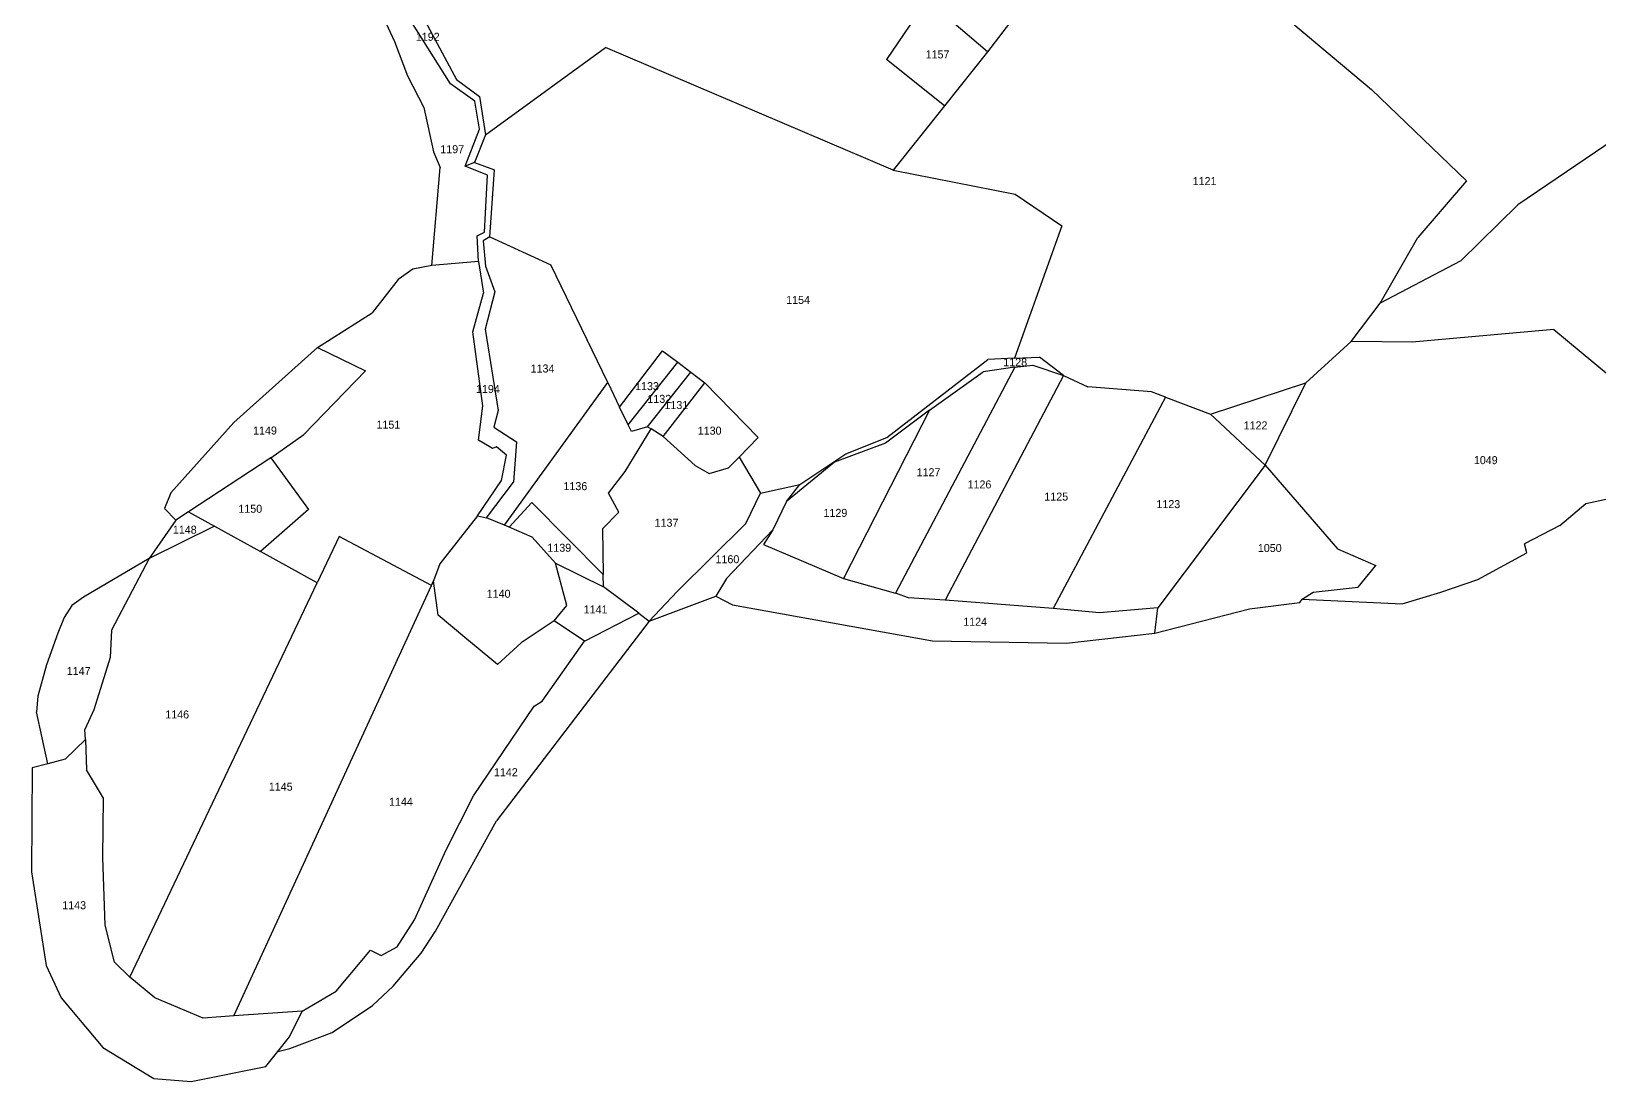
# Model space of a CAD drawing. Header units: metres. Extents: x 215864 to 218449, y 2702083 to 2704249.
# Drawn here: x 217042.4 to 217532.3, y 2702227.9 to 2702556 of the extents above; entities that cross this region are included whole.
import ezdxf
from ezdxf.enums import TextEntityAlignment as Align

# ---------------------------------------------------------------- set-up
doc = ezdxf.new("R2010")
doc.units = ezdxf.units.M

msp = doc.modelspace()

# ---------------------------------------------------------------- linework, layer by layer
at = {"layer": 'LIN'}
for p, q in [((217409.97, 2702580.85), (217461.04, 2702537.84)), ((217362.09, 2702577.16), (217341.17, 2702549.66)), ((217149.93, 2702565.63), (217155.92, 2702552.82)), ((217322.22, 2702565.93), (217309.61, 2702547.22)), ((217341.17, 2702549.66), (217322.22, 2702565.93)), ((217173.36, 2702539.6), (217160.93, 2702559.32)), ((217165.42, 2702559.19), (217175.21, 2702541)), ((217155.92, 2702552.82), (217159.95, 2702542.18)), ((217184.3, 2702523.69), (217221.83, 2702551.02)), ((217311.68, 2702512.66), (217221.83, 2702551.02)), ((217327.73, 2702532.78), (217309.61, 2702547.22)), ((217341.17, 2702549.66), (217327.73, 2702532.78)), ((217159.95, 2702542.18), (217165.03, 2702532.27)), ((217180.97, 2702534.23), (217173.36, 2702539.6)), ((217175.21, 2702541), (217182.43, 2702535.69)), ((217461.04, 2702537.84), (217490.71, 2702509.34)), ((217165.03, 2702532.27), (217168.1, 2702518.41)), ((217182.4, 2702525.45), (217180.97, 2702534.23)), ((217182.43, 2702535.69), (217184.3, 2702523.69)), ((217327.73, 2702532.78), (217311.68, 2702512.66)), ((217551.24, 2702532), (217506.8, 2702501.88)), ((217177.91, 2702513.9), (217182.4, 2702525.45)), ((217184.3, 2702523.69), (217180.83, 2702515.02)), ((217168.1, 2702518.41), (217170.17, 2702513.5)), ((217167.49, 2702482.86), (217170.17, 2702513.5)), ((217180.83, 2702515.02), (217177.91, 2702513.9)), ((217184.91, 2702511.15), (217177.91, 2702513.9)), ((217180.83, 2702515.02), (217187.16, 2702512.81)), ((217185.69, 2702491.88), (217187.16, 2702512.81)), ((217311.68, 2702512.66), (217349.78, 2702505.17)), ((217183.96, 2702493.25), (217184.91, 2702511.15)), ((217490.71, 2702509.34), (217475.58, 2702491.63)), ((217349.78, 2702505.17), (217364.33, 2702495.26)), ((217506.8, 2702501.88), (217488.99, 2702484.35)), ((217181.71, 2702492.13), (217183.96, 2702493.25)), ((217182.15, 2702484.11), (217181.71, 2702492.13)), ((217364.33, 2702495.26), (217349.57, 2702453.9)), ((217185.69, 2702491.88), (217183.61, 2702490.56)), ((217183.61, 2702490.56), (217184.28, 2702482.67)), ((217185.69, 2702491.88), (217204.74, 2702483.08)), ((217463.77, 2702471.11), (217475.58, 2702491.63)), ((217167.49, 2702482.86), (217161.62, 2702481.77)), ((217182.15, 2702484.11), (217167.49, 2702482.86)), ((217182.15, 2702484.11), (217183.67, 2702474.19)), ((217184.28, 2702482.67), (217187.21, 2702474.66)), ((217222.48, 2702446.33), (217204.74, 2702483.08)), ((217488.99, 2702484.35), (217463.77, 2702471.11)), ((217157.05, 2702478.47), (217148.95, 2702468.06)), ((217161.62, 2702481.77), (217157.05, 2702478.47)), ((217180.35, 2702462.12), (217183.67, 2702474.19)), ((217187.21, 2702474.66), (217184.21, 2702463)), ((217131.83, 2702457.24), (217148.95, 2702468.06)), ((217454.72, 2702459.18), (217463.77, 2702471.11)), ((217184.21, 2702463), (217188.24, 2702437.62)), ((217518.06, 2702462.93), (217473.81, 2702458.98)), ((217518.06, 2702462.93), (217557.89, 2702429.77)), ((217183.45, 2702439.04), (217180.35, 2702462.12)), ((217440.59, 2702446.25), (217454.72, 2702459.18)), ((217473.81, 2702458.98), (217454.72, 2702459.18)), ((217131.83, 2702457.24), (217105.69, 2702433.81)), ((217131.83, 2702457.24), (217146.81, 2702449.95)), ((217226.18, 2702438.65), (217239.55, 2702456.19)), ((217239.55, 2702456.19), (217244.34, 2702452.63)), ((217309.63, 2702429.19), (217341.21, 2702453.53)), ((217349.57, 2702453.9), (217341.21, 2702453.53)), ((217349.57, 2702453.9), (217357.41, 2702454.26)), ((217364.83, 2702448.55), (217357.41, 2702454.26)), ((217127.55, 2702430.07), (217146.81, 2702449.95)), ((217228.86, 2702433.09), (217244.34, 2702452.63)), ((217234.96, 2702432.43), (217248.49, 2702449.56)), ((217244.34, 2702452.63), (217248.49, 2702449.56)), ((217248.49, 2702449.56), (217252.87, 2702446.23)), ((217349.65, 2702451.08), (217312.4, 2702380.55)), ((217323, 2702437.67), (217339.75, 2702449.64)), ((217364.83, 2702448.55), (217327.95, 2702378.35)), ((217349.65, 2702451.08), (217339.75, 2702449.64)), ((217349.65, 2702451.08), (217355.29, 2702451.77)), ((217355.29, 2702451.77), (217364.83, 2702448.55)), ((217364.83, 2702448.55), (217372.45, 2702444.97)), ((217190.19, 2702401.73), (217222.48, 2702446.33)), ((217222.48, 2702446.33), (217226.18, 2702438.65)), ((217239.84, 2702429.48), (217252.87, 2702446.23)), ((217252.87, 2702446.23), (217269.52, 2702429.19)), ((217392.38, 2702443.42), (217372.45, 2702444.97)), ((217396.7, 2702441.72), (217392.38, 2702443.42)), ((217410.8, 2702436.39), (217440.59, 2702446.25)), ((217427.83, 2702420.46), (217440.59, 2702446.25)), ((217182.15, 2702428.34), (217183.45, 2702439.04)), ((217228.86, 2702433.09), (217226.18, 2702438.65)), ((217396.7, 2702441.72), (217361.65, 2702375.68)), ((217396.7, 2702441.72), (217410.8, 2702436.39)), ((217105.69, 2702433.81), (217085.98, 2702411.88)), ((217188.24, 2702437.62), (217186.92, 2702432.42)), ((217323, 2702437.67), (217296.16, 2702385.12)), ((217323, 2702437.67), (217309.25, 2702427.33)), ((217427.83, 2702420.46), (217410.8, 2702436.39)), ((217117.28, 2702422.77), (217127.55, 2702430.07)), ((217186.92, 2702432.42), (217193.99, 2702427.75)), ((217227.92, 2702418.54), (217236.01, 2702431.8)), ((217229.88, 2702431), (217228.86, 2702433.09)), ((217234.96, 2702432.43), (217229.88, 2702431)), ((217234.96, 2702432.43), (217236.01, 2702431.8)), ((217239.84, 2702429.48), (217236.01, 2702431.8)), ((217239.84, 2702429.48), (217249.84, 2702420.37)), ((217263.54, 2702423.04), (217269.52, 2702429.19)), ((217296.85, 2702424.07), (217309.63, 2702429.19)), ((217186.46, 2702425.66), (217182.15, 2702428.34)), ((217187.78, 2702426.25), (217186.46, 2702425.66)), ((217190.91, 2702423.62), (217187.78, 2702426.25)), ((217189.35, 2702415.75), (217190.91, 2702423.62)), ((217193.99, 2702427.75), (217193.06, 2702415.22)), ((217282.46, 2702414.44), (217296.85, 2702424.07)), ((217309.25, 2702427.33), (217293.29, 2702421.4)), ((217117.28, 2702422.77), (217091.49, 2702405.91)), ((217117.28, 2702422.77), (217128.99, 2702406.6)), ((217249.84, 2702420.37), (217254.14, 2702417.89)), ((217254.14, 2702417.89), (217260.21, 2702419.63)), ((217260.21, 2702419.63), (217263.54, 2702423.04)), ((217263.54, 2702423.04), (217270.23, 2702411.78)), ((217293.29, 2702421.4), (217278.31, 2702409.11)), ((217427.83, 2702420.46), (217394.38, 2702375.92)), ((217427.83, 2702420.46), (217450.49, 2702394.31)), ((217181.85, 2702404.68), (217189.35, 2702415.75)), ((217184.67, 2702404.08), (217193.06, 2702415.22)), ((217222.78, 2702411.77), (217227.92, 2702418.54)), ((217270.23, 2702411.78), (217282.46, 2702414.44)), ((217278.31, 2702409.11), (217282.46, 2702414.44)), ((217085.98, 2702411.88), (217084.03, 2702406.93)), ((217191.69, 2702401.09), (217198.74, 2702408.81)), ((217198.74, 2702408.81), (217221.1, 2702386.3)), ((217225.98, 2702405.83), (217222.78, 2702411.77)), ((217265.65, 2702402.31), (217270.23, 2702411.78)), ((217278.31, 2702409.11), (217274.08, 2702400.33)), ((217528.04, 2702408.57), (217545.84, 2702412.3)), ((217084.03, 2702406.93), (217087.52, 2702403.31)), ((217091.49, 2702405.91), (217087.52, 2702403.31)), ((217091.49, 2702405.91), (217099.66, 2702401.42)), ((217128.99, 2702406.6), (217114.02, 2702393.53)), ((217181.85, 2702404.68), (217170.05, 2702389.65)), ((217181.85, 2702404.68), (217184.67, 2702404.08)), ((217190.19, 2702401.73), (217184.67, 2702404.08)), ((217220.82, 2702400.64), (217225.98, 2702405.83)), ((217519.88, 2702401.69), (217528.04, 2702408.57)), ((217087.52, 2702403.31), (217079.29, 2702391.29)), ((217099.66, 2702401.42), (217079.29, 2702391.29)), ((217099.66, 2702401.42), (217114.02, 2702393.53)), ((217191.69, 2702401.09), (217190.19, 2702401.73)), ((217198.87, 2702398.03), (217191.69, 2702401.09)), ((217220.82, 2702400.64), (217221.1, 2702386.3)), ((217265.65, 2702402.31), (217244.2, 2702381)), ((217274.08, 2702400.33), (217259.57, 2702385.07)), ((217274.08, 2702400.33), (217271.16, 2702395.76)), ((217519.88, 2702401.69), (217508.88, 2702395.89)), ((217138.62, 2702398.24), (217131.75, 2702383.78)), ((217167.46, 2702382.95), (217138.62, 2702398.24)), ((217198.87, 2702398.03), (217206.2, 2702389.89)), ((217271.16, 2702395.76), (217296.16, 2702385.12)), ((217450.49, 2702394.31), (217462.46, 2702389.12)), ((217509.65, 2702393.15), (217508.88, 2702395.89)), ((217079.29, 2702391.29), (217058.7, 2702379.26)), ((217079.29, 2702391.29), (217067.51, 2702368.94)), ((217131.75, 2702383.78), (217114.02, 2702393.53)), ((217170.05, 2702389.65), (217168.06, 2702384.41)), ((217209.72, 2702376.7), (217206.2, 2702389.89)), ((217206.2, 2702389.89), (217221.17, 2702382.46)), ((217494.27, 2702384.75), (217509.65, 2702393.15)), ((217167.46, 2702382.95), (217168.06, 2702384.41)), ((217169.52, 2702373.64), (217168.06, 2702384.41)), ((217221.17, 2702382.46), (217221.1, 2702386.3)), ((217259.57, 2702385.07), (217256.27, 2702379.61)), ((217296.16, 2702385.12), (217312.4, 2702380.55)), ((217456.89, 2702382.4), (217462.46, 2702389.12)), ((217482.75, 2702380.82), (217494.27, 2702384.75)), ((217073.22, 2702260.56), (217131.75, 2702383.78)), ((217105.69, 2702248.4), (217167.46, 2702382.95)), ((217232.22, 2702374.21), (217221.17, 2702382.46)), ((217235.44, 2702371.81), (217244.2, 2702381)), ((217235.44, 2702371.81), (217256.27, 2702379.61)), ((217256.27, 2702379.61), (217261.44, 2702376.84)), ((217316.4, 2702379.05), (217312.4, 2702380.55)), ((217439.47, 2702378.63), (217442.89, 2702380.85)), ((217442.89, 2702380.85), (217456.89, 2702382.4)), ((217470.63, 2702377.17), (217482.75, 2702380.82)), ((217055.11, 2702376.7), (217052.73, 2702372.89)), ((217058.7, 2702379.26), (217055.11, 2702376.7)), ((217205.8, 2702371.91), (217209.72, 2702376.7)), ((217261.44, 2702376.84), (217323.96, 2702365.64)), ((217327.95, 2702378.35), (217316.4, 2702379.05)), ((217361.65, 2702375.68), (217327.95, 2702378.35)), ((217376.15, 2702374.41), (217361.65, 2702375.68)), ((217394.38, 2702375.92), (217376.15, 2702374.41)), ((217393.42, 2702367.96), (217394.38, 2702375.92)), ((217393.42, 2702367.96), (217422.95, 2702375.63)), ((217422.95, 2702375.63), (217438.7, 2702377.54)), ((217438.7, 2702377.54), (217439.47, 2702378.63)), ((217439.47, 2702378.63), (217470.63, 2702377.17)), ((217052.73, 2702372.89), (217050.71, 2702368.06)), ((217177.87, 2702366.67), (217169.52, 2702373.64)), ((217235.44, 2702371.81), (217187.77, 2702309.39)), ((217205.8, 2702371.91), (217195.4, 2702364.94)), ((217215.27, 2702365.56), (217205.8, 2702371.91)), ((217215.27, 2702365.56), (217232.22, 2702374.21)), ((217232.22, 2702374.21), (217235.44, 2702371.81)), ((217050.71, 2702368.06), (217047.16, 2702358.08)), ((217067.51, 2702368.94), (217067.06, 2702360.37)), ((217188.05, 2702358.17), (217177.87, 2702366.67)), ((217195.4, 2702364.94), (217188.05, 2702358.17)), ((217202.05, 2702346.8), (217215.27, 2702365.56)), ((217323.96, 2702365.64), (217365.79, 2702364.93)), ((217365.79, 2702364.93), (217393.42, 2702367.96)), ((217067.06, 2702360.37), (217061.94, 2702344.02)), ((217047.16, 2702358.08), (217044.5, 2702348.36)), ((217044.5, 2702348.36), (217044.05, 2702343.4)), ((217180.58, 2702317.17), (217199.49, 2702345.21)), ((217199.49, 2702345.21), (217202.05, 2702346.8)), ((217047.57, 2702327.15), (217044.05, 2702343.4)), ((217061.94, 2702344.02), (217059.1, 2702337.94)), ((217059.33, 2702334.77), (217059.1, 2702337.94)), ((217059.33, 2702334.77), (217052.96, 2702328.63)), ((217059.33, 2702334.77), (217059.7, 2702325.33)), ((217042.74, 2702325.93), (217042.44, 2702293.39)), ((217047.57, 2702327.15), (217042.74, 2702325.93)), ((217052.96, 2702328.63), (217047.57, 2702327.15)), ((217064.94, 2702316.42), (217059.7, 2702325.33)), ((217064.72, 2702297.91), (217064.94, 2702316.42)), ((217172.06, 2702300.36), (217180.58, 2702317.17)), ((217168.73, 2702274.92), (217187.77, 2702309.39)), ((217065.47, 2702276.74), (217064.72, 2702297.91)), ((217162.08, 2702278.46), (217172.06, 2702300.36)), ((217042.44, 2702293.39), (217047.11, 2702264.22)), ((217068.37, 2702265.26), (217065.47, 2702276.74)), ((217156.75, 2702270.01), (217162.08, 2702278.46)), ((217164.19, 2702268.03), (217168.73, 2702274.92)), ((217137.65, 2702256.12), (217148.41, 2702268.95)), ((217148.41, 2702268.95), (217151.76, 2702267.27)), ((217151.76, 2702267.27), (217156.75, 2702270.01)), ((217155.5, 2702257.69), (217164.19, 2702268.03)), ((217047.11, 2702264.22), (217051.71, 2702254.06)), ((217073.22, 2702260.56), (217068.37, 2702265.26)), ((217081.06, 2702254.03), (217073.22, 2702260.56)), ((217149.01, 2702251.65), (217155.5, 2702257.69)), ((217051.71, 2702254.06), (217064.79, 2702238.58)), ((217096.13, 2702247.74), (217081.06, 2702254.03)), ((217127.07, 2702249.9), (217137.65, 2702256.12)), ((217105.69, 2702248.4), (217096.13, 2702247.74)), ((217127.07, 2702249.9), (217105.69, 2702248.4)), ((217123.13, 2702241.84), (217127.07, 2702249.9)), ((217136.43, 2702243.28), (217149.01, 2702251.65)), ((217123.15, 2702238.24), (217136.43, 2702243.28)), ((217064.79, 2702238.58), (217080.74, 2702228.83)), ((217115.68, 2702232.66), (217119.46, 2702237.32)), ((217119.46, 2702237.32), (217123.13, 2702241.84)), ((217119.46, 2702237.32), (217123.15, 2702238.24)), ((217092.34, 2702227.89), (217115.68, 2702232.66)), ((217080.74, 2702228.83), (217092.34, 2702227.89))]:
    msp.add_line(p, q, dxfattribs=at)

# ---------------------------------------------------------------- texts
at = {"layer": 'PAR'}
for s, p in [('1192', (217166.26, 2702554.34)), ('1157', (217325.51, 2702548.83)), ('1197', (217173.91, 2702519.22)), ('1121', (217408.93, 2702509.28)), ('1154', (217281.95, 2702472.1)), ('1128', (217349.79, 2702452.67)), ('1134', (217202.12, 2702450.7)), ('1194', (217185.06, 2702444.3)), ('1133', (217234.76, 2702445.19)), ('1132', (217238.6, 2702441.22)), ('1131', (217243.92, 2702439.28)), ('1151', (217153.97, 2702433.13)), ('1122', (217424.87, 2702432.95)), ('1149', (217115.42, 2702431.33)), ('1130', (217254.33, 2702431.28)), ('1127', (217322.7, 2702418.31)), ('1049', (217496.78, 2702422.07)), ('1136', (217212.38, 2702413.95)), ('1126', (217338.61, 2702414.48)), ('1125', (217362.6, 2702410.68)), ('1123', (217397.61, 2702408.33)), ('1150', (217110.83, 2702406.88)), ('1129', (217293.61, 2702405.6)), ('1148', (217090.36, 2702400.34)), ('1137', (217240.85, 2702402.51)), ('1139', (217207.36, 2702394.7)), ('1050', (217429.3, 2702394.62)), ('1160', (217259.87, 2702391.11)), ('1140', (217188.4, 2702380.33)), ('1141', (217218.69, 2702375.41)), ('1124', (217337.26, 2702371.6)), ('1147', (217057.22, 2702356.19)), ('1146', (217087.99, 2702342.61)), ('1142', (217190.66, 2702324.58)), ('1145', (217120.34, 2702320.03)), ('1144', (217157.89, 2702315.34)), ('1143', (217055.81, 2702283.01))]:
    msp.add_text(s, height=2.5, dxfattribs=at).set_placement(p, align=Align.MIDDLE)

doc.saveas('drawing.dxf')
